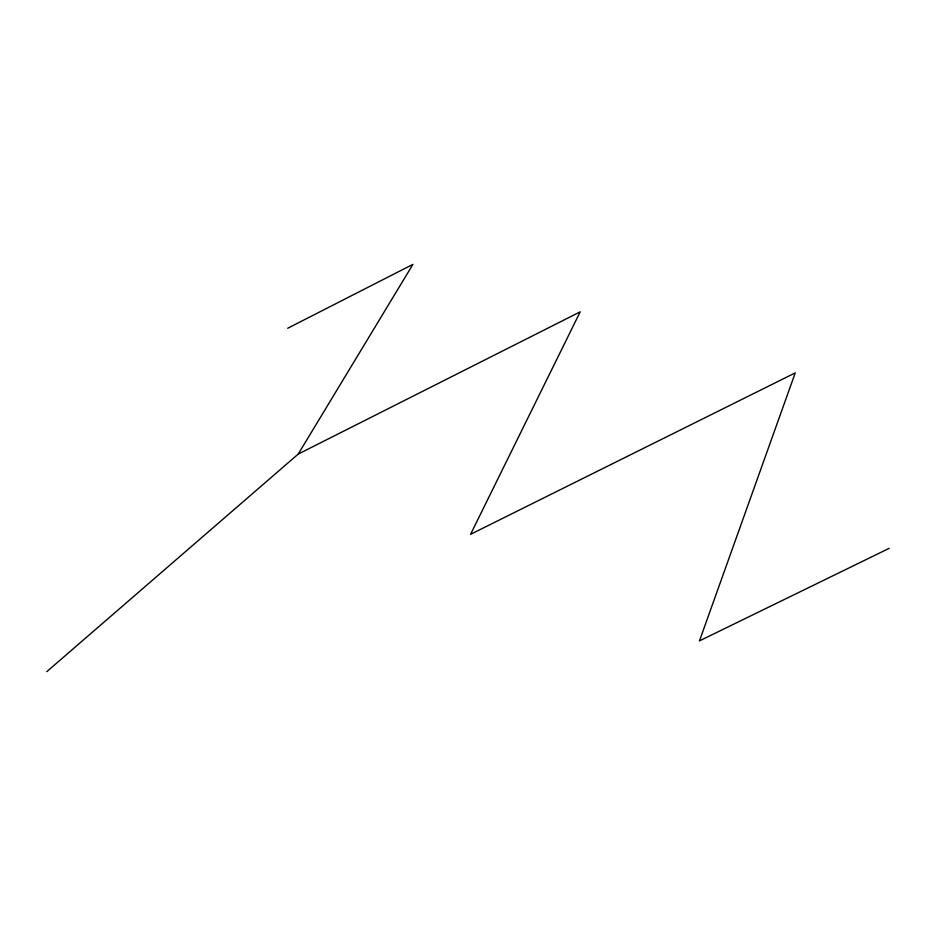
<?xml version="1.0" encoding="UTF-8"?>
<svg xmlns="http://www.w3.org/2000/svg" width="936" height="936" viewBox="0 0 936 936"><rect width="100%" height="100%" fill="white"/><g stroke="black" fill="none" stroke-linecap="round" stroke-linejoin="round"><path stroke-width="1.4" d="M46.8 671.638L298.221 454.077L412.94 264.361L287.68 328.267M298.221 454.077L580.191 311.84L470.574 534.316L795.249 372.879L699.473 640.879L889.2 548.332"/></g></svg>
